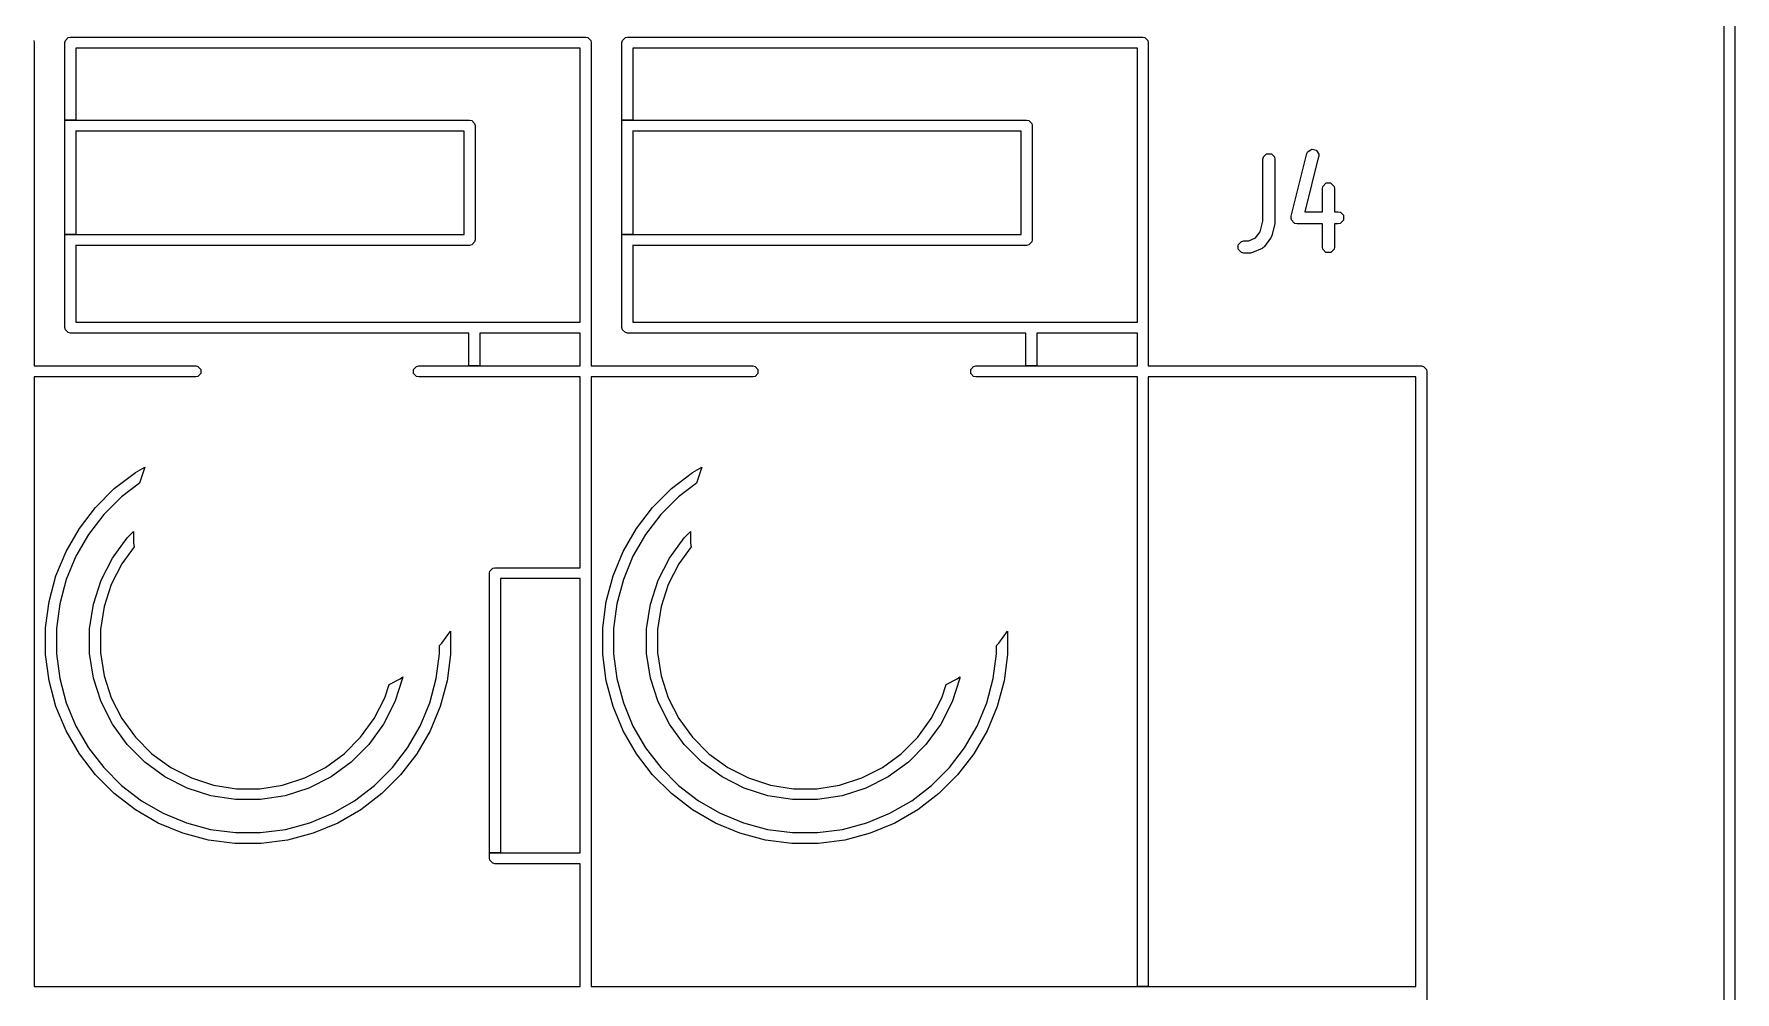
# Model space of a CAD drawing. Header units: inches. Extents: x 0 to 2.68, y 0 to 2.67.
# Drawn here: x 2.068 to 2.679, y 0.427 to 0.771 of the extents above; entities that cross this region are included whole.
import ezdxf

# ---------------------------------------------------------------- set-up
doc = ezdxf.new("R2010")
doc.units = ezdxf.units.IN
doc.header["$MEASUREMENT"] = 0
doc.layers.add('Edge.Cuts', color=254, linetype='CONTINUOUS', true_color=0xd0d2cd)

msp = doc.modelspace()

# ---------------------------------------------------------------- linework, layer by layer
at = {"layer": 'Edge.Cuts', "linetype": 'CONTINUOUS'}
for p, q in [((2.67913, 2.66929), (2.67913, 0)), ((2.6752, 0.00197), (2.6752, 2.66732)), ((2.07968, 0.76847), (2.08074, 0.76954)), ((2.08074, 0.76954), (2.0815, 0.76969)), ((2.0815, 0.76969), (2.26654, 0.76969)), ((2.26654, 0.76969), (2.26729, 0.76954)), ((2.26729, 0.76954), (2.26835, 0.76847)), ((2.27968, 0.76847), (2.28074, 0.76954)), ((2.28074, 0.76954), (2.2815, 0.76969)), ((2.2815, 0.76969), (2.46654, 0.76969)), ((2.46654, 0.76969), (2.46729, 0.76954)), ((2.46729, 0.76954), (2.46835, 0.76847)), ((2.06835, 0.76847), (2.0685, 0.76772)), ((2.0685, 0.76772), (2.0685, 0.65157)), ((2.07953, 0.76772), (2.07968, 0.76847)), ((2.07953, 0.7398), (2.07953, 0.76772)), ((2.26457, 0.76575), (2.08346, 0.76575)), ((2.08346, 0.76575), (2.08346, 0.7398)), ((2.26457, 0.66732), (2.26457, 0.76575)), ((2.26835, 0.76847), (2.2685, 0.76772)), ((2.2685, 0.76772), (2.2685, 0.65157)), ((2.27953, 0.76772), (2.27968, 0.76847)), ((2.27953, 0.7398), (2.27953, 0.76772)), ((2.46457, 0.76575), (2.28346, 0.76575)), ((2.28346, 0.76575), (2.28346, 0.7398)), ((2.46457, 0.66732), (2.46457, 0.76575)), ((2.46835, 0.76847), (2.4685, 0.76772)), ((2.4685, 0.76772), (2.4685, 0.65157)), ((2.07953, 0.69874), (2.07953, 0.7398)), ((2.07953, 0.7398), (2.08346, 0.7398)), ((2.08346, 0.7398), (2.07953, 0.7398)), ((2.08346, 0.7398), (2.08386, 0.73988)), ((2.08386, 0.73988), (2.2248, 0.73988)), ((2.2248, 0.73988), (2.22556, 0.73973)), ((2.22556, 0.73973), (2.22662, 0.73867)), ((2.27953, 0.69874), (2.27953, 0.7398)), ((2.27953, 0.7398), (2.28346, 0.7398)), ((2.28346, 0.7398), (2.27953, 0.7398)), ((2.28346, 0.7398), (2.28386, 0.73988)), ((2.28386, 0.73988), (2.4248, 0.73988)), ((2.4248, 0.73988), (2.42556, 0.73973)), ((2.42556, 0.73973), (2.42662, 0.73867)), ((2.08386, 0.73594), (2.08346, 0.73602)), ((2.08346, 0.73602), (2.08346, 0.69874)), ((2.22283, 0.73594), (2.08386, 0.73594)), ((2.22283, 0.69882), (2.22283, 0.73594)), ((2.22662, 0.73867), (2.22677, 0.73791)), ((2.22677, 0.73791), (2.22677, 0.69685)), ((2.28386, 0.73594), (2.28346, 0.73602)), ((2.28346, 0.73602), (2.28346, 0.69874)), ((2.42283, 0.73594), (2.28386, 0.73594)), ((2.42283, 0.69882), (2.42283, 0.73594)), ((2.42662, 0.73867), (2.42677, 0.73791)), ((2.42677, 0.73791), (2.42677, 0.69685)), ((2.50985, 0.72668), (2.51092, 0.72775)), ((2.51092, 0.72775), (2.51106, 0.72781)), ((2.51106, 0.72781), (2.51256, 0.72781)), ((2.51256, 0.72781), (2.5127, 0.72775)), ((2.5127, 0.72775), (2.51377, 0.72668)), ((2.51983, 0.70532), (2.52546, 0.72782)), ((2.52966, 0.72677), (2.52471, 0.70696)), ((2.52546, 0.72782), (2.52547, 0.72785)), ((2.52547, 0.72785), (2.5258, 0.72855)), ((2.5258, 0.72855), (2.52588, 0.72863)), ((2.52588, 0.72863), (2.52717, 0.72941)), ((2.52717, 0.72941), (2.52732, 0.72943)), ((2.52732, 0.72943), (2.52878, 0.72906)), ((2.52878, 0.72906), (2.5289, 0.72897)), ((2.5289, 0.72897), (2.5289, 0.72897)), ((2.5289, 0.72897), (2.52967, 0.72768)), ((2.52967, 0.7268), (2.52966, 0.72677)), ((2.52967, 0.72768), (2.5297, 0.72757)), ((2.5297, 0.72757), (2.52967, 0.7268)), ((2.50965, 0.72583), (2.5098, 0.72658)), ((2.50965, 0.72579), (2.50965, 0.72583)), ((2.50965, 0.70356), (2.50965, 0.72579)), ((2.5098, 0.72658), (2.50985, 0.72668)), ((2.51377, 0.72668), (2.51382, 0.72658)), ((2.51382, 0.72658), (2.51397, 0.72583)), ((2.51397, 0.72583), (2.51398, 0.72579)), ((2.51398, 0.72579), (2.51398, 0.70329)), ((2.53102, 0.71533), (2.53117, 0.71608)), ((2.53102, 0.71529), (2.53102, 0.71533)), ((2.53102, 0.70696), (2.53102, 0.71529)), ((2.53117, 0.71608), (2.53123, 0.71619)), ((2.53123, 0.71619), (2.53229, 0.71725)), ((2.53229, 0.71725), (2.53243, 0.71731)), ((2.53243, 0.71731), (2.53394, 0.71731)), ((2.53394, 0.71731), (2.53408, 0.71725)), ((2.53408, 0.71725), (2.53514, 0.71619)), ((2.53514, 0.71619), (2.5352, 0.71608)), ((2.5352, 0.71608), (2.53534, 0.71533)), ((2.53534, 0.71533), (2.53535, 0.71529)), ((2.53535, 0.71529), (2.53535, 0.70696)), ((2.50869, 0.69974), (2.50965, 0.70356)), ((2.51391, 0.70277), (2.51279, 0.69827)), ((2.51392, 0.70281), (2.51391, 0.70277)), ((2.51393, 0.70303), (2.51392, 0.70281)), ((2.51397, 0.70326), (2.51393, 0.70303)), ((2.51398, 0.70329), (2.51397, 0.70326)), ((2.51979, 0.70451), (2.51983, 0.70528)), ((2.51982, 0.7044), (2.51979, 0.70451)), ((2.51992, 0.70424), (2.51982, 0.7044)), ((2.51983, 0.70528), (2.51983, 0.70532)), ((2.51992, 0.70404), (2.51992, 0.70424)), ((2.51998, 0.7039), (2.51992, 0.70404)), ((2.52033, 0.70354), (2.51998, 0.7039)), ((2.52059, 0.70311), (2.52033, 0.70354)), ((2.52072, 0.70302), (2.52059, 0.70311)), ((2.52059, 0.70311), (2.52059, 0.70311)), ((2.5209, 0.70297), (2.52072, 0.70302)), ((2.52104, 0.70284), (2.5209, 0.70297)), ((2.52114, 0.70278), (2.52104, 0.70284)), ((2.5219, 0.70263), (2.52114, 0.70278)), ((2.52193, 0.70263), (2.5219, 0.70263)), ((2.53102, 0.70263), (2.52193, 0.70263)), ((2.52471, 0.70696), (2.53102, 0.70696)), ((2.53102, 0.6943), (2.53102, 0.70263)), ((2.53535, 0.70696), (2.53656, 0.70696)), ((2.53656, 0.70263), (2.53535, 0.70263)), ((2.53535, 0.70263), (2.53535, 0.6943)), ((2.53656, 0.70696), (2.5366, 0.70696)), ((2.5366, 0.70263), (2.53656, 0.70263)), ((2.5366, 0.70696), (2.53735, 0.70681)), ((2.53735, 0.70278), (2.5366, 0.70263)), ((2.53735, 0.70681), (2.53745, 0.70675)), ((2.53745, 0.70284), (2.53735, 0.70278)), ((2.53745, 0.70675), (2.53852, 0.70569)), ((2.53852, 0.7039), (2.53745, 0.70284)), ((2.53852, 0.70569), (2.53857, 0.70555)), ((2.53857, 0.70404), (2.53852, 0.7039)), ((2.53857, 0.70555), (2.53857, 0.70404)), ((2.07953, 0.66535), (2.07953, 0.69874)), ((2.07953, 0.69874), (2.08346, 0.69874)), ((2.08346, 0.69874), (2.07953, 0.69874)), ((2.08346, 0.69874), (2.08386, 0.69882)), ((2.08386, 0.69882), (2.22283, 0.69882)), ((2.22677, 0.69685), (2.22662, 0.6961)), ((2.27953, 0.66535), (2.27953, 0.69874)), ((2.27953, 0.69874), (2.28346, 0.69874)), ((2.28346, 0.69874), (2.27953, 0.69874)), ((2.28346, 0.69874), (2.28386, 0.69882)), ((2.28386, 0.69882), (2.42283, 0.69882)), ((2.42677, 0.69685), (2.42662, 0.6961)), ((2.50085, 0.69519), (2.50192, 0.69625)), ((2.50192, 0.69625), (2.50202, 0.69631)), ((2.50202, 0.69631), (2.50277, 0.69646)), ((2.50277, 0.69646), (2.50281, 0.69646)), ((2.50281, 0.69646), (2.5046, 0.69646)), ((2.5046, 0.69646), (2.50704, 0.69755)), ((2.50704, 0.69755), (2.50869, 0.69974)), ((2.51242, 0.6975), (2.51017, 0.6945)), ((2.51244, 0.69753), (2.51242, 0.6975)), ((2.51245, 0.69754), (2.51244, 0.69753)), ((2.51244, 0.69753), (2.51244, 0.69753)), ((2.51261, 0.69788), (2.51245, 0.69754)), ((2.51277, 0.69822), (2.51261, 0.69788)), ((2.51261, 0.69788), (2.51261, 0.69788)), ((2.51279, 0.69827), (2.51277, 0.69823)), ((2.51277, 0.69823), (2.51277, 0.69823)), ((2.51277, 0.69823), (2.51277, 0.69822)), ((2.08386, 0.69488), (2.08346, 0.69496)), ((2.08346, 0.69496), (2.08346, 0.66732)), ((2.2248, 0.69488), (2.08386, 0.69488)), ((2.22556, 0.69503), (2.2248, 0.69488)), ((2.22662, 0.6961), (2.22556, 0.69503)), ((2.28386, 0.69488), (2.28346, 0.69496)), ((2.28346, 0.69496), (2.28346, 0.66732)), ((2.4248, 0.69488), (2.28386, 0.69488)), ((2.42556, 0.69503), (2.4248, 0.69488)), ((2.42662, 0.6961), (2.42556, 0.69503)), ((2.5008, 0.69505), (2.50085, 0.69519)), ((2.5008, 0.69354), (2.5008, 0.69505)), ((2.50085, 0.6934), (2.5008, 0.69354)), ((2.50192, 0.69234), (2.50085, 0.6934)), ((2.50202, 0.69228), (2.50192, 0.69234)), ((2.50277, 0.69213), (2.50202, 0.69228)), ((2.50281, 0.69213), (2.50277, 0.69213)), ((2.50506, 0.69213), (2.50281, 0.69213)), ((2.5051, 0.69213), (2.50506, 0.69213)), ((2.50512, 0.69214), (2.5051, 0.69213)), ((2.50516, 0.69214), (2.50512, 0.69214)), ((2.5055, 0.69221), (2.50516, 0.69214)), ((2.50585, 0.69228), (2.5055, 0.69221)), ((2.50588, 0.6923), (2.50585, 0.69228)), ((2.5059, 0.6923), (2.50588, 0.6923)), ((2.50594, 0.69232), (2.5059, 0.6923)), ((2.50932, 0.69382), (2.50594, 0.69232)), ((2.50935, 0.69384), (2.50932, 0.69382)), ((2.50945, 0.6939), (2.50935, 0.69384)), ((2.50947, 0.69391), (2.50945, 0.6939)), ((2.50957, 0.69395), (2.50947, 0.69391)), ((2.50976, 0.69413), (2.50957, 0.69395)), ((2.50998, 0.69428), (2.50976, 0.69413)), ((2.51005, 0.69437), (2.50998, 0.69428)), ((2.51006, 0.69439), (2.51005, 0.69437)), ((2.51014, 0.69447), (2.51006, 0.69439)), ((2.51017, 0.6945), (2.51014, 0.69447)), ((2.53102, 0.69426), (2.53102, 0.6943)), ((2.53117, 0.6935), (2.53102, 0.69426)), ((2.53123, 0.6934), (2.53117, 0.6935)), ((2.53229, 0.69234), (2.53123, 0.6934)), ((2.53243, 0.69228), (2.53229, 0.69234)), ((2.53394, 0.69228), (2.53243, 0.69228)), ((2.53408, 0.69234), (2.53394, 0.69228)), ((2.53514, 0.6934), (2.53408, 0.69234)), ((2.5352, 0.6935), (2.53514, 0.6934)), ((2.53534, 0.69426), (2.5352, 0.6935)), ((2.53535, 0.6943), (2.53534, 0.69426)), ((2.08346, 0.66732), (2.26457, 0.66732)), ((2.28346, 0.66732), (2.46457, 0.66732)), ((2.07968, 0.6646), (2.07953, 0.66535)), ((2.08074, 0.66354), (2.07968, 0.6646)), ((2.0815, 0.66339), (2.08074, 0.66354)), ((2.22457, 0.66339), (2.0815, 0.66339)), ((2.22457, 0.65157), (2.22457, 0.66339)), ((2.26457, 0.66339), (2.2285, 0.66339)), ((2.2285, 0.66339), (2.2285, 0.65157)), ((2.26457, 0.65157), (2.26457, 0.66339)), ((2.27968, 0.6646), (2.27953, 0.66535)), ((2.28074, 0.66354), (2.27968, 0.6646)), ((2.2815, 0.66339), (2.28074, 0.66354)), ((2.42457, 0.66339), (2.2815, 0.66339)), ((2.42457, 0.65157), (2.42457, 0.66339)), ((2.46457, 0.66339), (2.4285, 0.66339)), ((2.4285, 0.66339), (2.4285, 0.65157)), ((2.46457, 0.65157), (2.46457, 0.66339)), ((2.0685, 0.65157), (2.12654, 0.65157)), ((2.12654, 0.64764), (2.0685, 0.64764)), ((2.0685, 0.64764), (2.0685, 0.42874)), ((2.12654, 0.65157), (2.12729, 0.65142)), ((2.12729, 0.64779), (2.12654, 0.64764)), ((2.12729, 0.65142), (2.12835, 0.65036)), ((2.12835, 0.64885), (2.12729, 0.64779)), ((2.12835, 0.65036), (2.12835, 0.64885)), ((2.20472, 0.65036), (2.20578, 0.65142)), ((2.20472, 0.64885), (2.20472, 0.65036)), ((2.20578, 0.64779), (2.20472, 0.64885)), ((2.20578, 0.65142), (2.20654, 0.65157)), ((2.20654, 0.64764), (2.20578, 0.64779)), ((2.20654, 0.65157), (2.22457, 0.65157)), ((2.26457, 0.64764), (2.20654, 0.64764)), ((2.22457, 0.65157), (2.2285, 0.65157)), ((2.2285, 0.65157), (2.22457, 0.65157)), ((2.2285, 0.65157), (2.26457, 0.65157)), ((2.26457, 0.57913), (2.26457, 0.64764)), ((2.2685, 0.65157), (2.32654, 0.65157)), ((2.32654, 0.64764), (2.2685, 0.64764)), ((2.2685, 0.64764), (2.2685, 0.42874)), ((2.32654, 0.65157), (2.32729, 0.65142)), ((2.32729, 0.64779), (2.32654, 0.64764)), ((2.32729, 0.65142), (2.32835, 0.65036)), ((2.32835, 0.64885), (2.32729, 0.64779)), ((2.32835, 0.65036), (2.32835, 0.64885)), ((2.40472, 0.65036), (2.40578, 0.65142)), ((2.40472, 0.64885), (2.40472, 0.65036)), ((2.40578, 0.64779), (2.40472, 0.64885)), ((2.40578, 0.65142), (2.40654, 0.65157)), ((2.40654, 0.64764), (2.40578, 0.64779)), ((2.40654, 0.65157), (2.42457, 0.65157)), ((2.46457, 0.64764), (2.40654, 0.64764)), ((2.42457, 0.65157), (2.4285, 0.65157)), ((2.4285, 0.65157), (2.42457, 0.65157)), ((2.4285, 0.65157), (2.46457, 0.65157)), ((2.46457, 0.42874), (2.46457, 0.64764)), ((2.4685, 0.65157), (2.56654, 0.65157)), ((2.56457, 0.64764), (2.4685, 0.64764)), ((2.4685, 0.64764), (2.4685, 0.42874)), ((2.56457, 0.42874), (2.56457, 0.64764)), ((2.56654, 0.65157), (2.56729, 0.65142)), ((2.56729, 0.65142), (2.56835, 0.65036)), ((2.56835, 0.65036), (2.5685, 0.64961)), ((2.5685, 0.64961), (2.5685, 0.23622)), ((2.09725, 0.60752), (2.10481, 0.61332)), ((2.10481, 0.61332), (2.10816, 0.61525)), ((2.10816, 0.61525), (2.10629, 0.6095)), ((2.29725, 0.60752), (2.30481, 0.61332)), ((2.30481, 0.61332), (2.30816, 0.61525)), ((2.30816, 0.61525), (2.30629, 0.6095)), ((2.09052, 0.60078), (2.09725, 0.60752)), ((2.10629, 0.6095), (2.09985, 0.60456)), ((2.29052, 0.60078), (2.29725, 0.60752)), ((2.30629, 0.6095), (2.29985, 0.60456)), ((2.08472, 0.59322), (2.09052, 0.60078)), ((2.09985, 0.60456), (2.09348, 0.59818)), ((2.28472, 0.59322), (2.29052, 0.60078)), ((2.29985, 0.60456), (2.29348, 0.59818)), ((2.07995, 0.58497), (2.08472, 0.59322)), ((2.09348, 0.59818), (2.08799, 0.59103)), ((2.27995, 0.58497), (2.28472, 0.59322)), ((2.29348, 0.59818), (2.28799, 0.59103)), ((2.08799, 0.59103), (2.08348, 0.58323)), ((2.0966, 0.58258), (2.10187, 0.58983)), ((2.10435, 0.58657), (2.09996, 0.58053)), ((2.10187, 0.58983), (2.10413, 0.5921)), ((2.10413, 0.5921), (2.10413, 0.58797)), ((2.10413, 0.58797), (2.10435, 0.58657)), ((2.28799, 0.59103), (2.28348, 0.58323)), ((2.2966, 0.58258), (2.30187, 0.58983)), ((2.30435, 0.58657), (2.29996, 0.58053)), ((2.30187, 0.58983), (2.30413, 0.5921)), ((2.30413, 0.5921), (2.30413, 0.58797)), ((2.30413, 0.58797), (2.30435, 0.58657)), ((2.07631, 0.57617), (2.07995, 0.58497)), ((2.08348, 0.58323), (2.08003, 0.5749)), ((2.09253, 0.5746), (2.0966, 0.58258)), ((2.09996, 0.58053), (2.09617, 0.5731)), ((2.27631, 0.57617), (2.27995, 0.58497)), ((2.28348, 0.58323), (2.28003, 0.5749)), ((2.29253, 0.5746), (2.2966, 0.58258)), ((2.29996, 0.58053), (2.29617, 0.5731)), ((2.07384, 0.56697), (2.07631, 0.57617)), ((2.08003, 0.5749), (2.0777, 0.5662)), ((2.08977, 0.56608), (2.09253, 0.5746)), ((2.23193, 0.57717), (2.23208, 0.57792)), ((2.23193, 0.47677), (2.23193, 0.57717)), ((2.23208, 0.57792), (2.23314, 0.57898)), ((2.23314, 0.57898), (2.2339, 0.57913)), ((2.2339, 0.57913), (2.26457, 0.57913)), ((2.26457, 0.5752), (2.23587, 0.5752)), ((2.23587, 0.5752), (2.23587, 0.47677)), ((2.26457, 0.47677), (2.26457, 0.5752)), ((2.27384, 0.56697), (2.27631, 0.57617)), ((2.28003, 0.5749), (2.2777, 0.5662)), ((2.28977, 0.56608), (2.29253, 0.5746)), ((2.09617, 0.5731), (2.09359, 0.56516)), ((2.29617, 0.5731), (2.29359, 0.56516)), ((2.0726, 0.55752), (2.07384, 0.56697)), ((2.0777, 0.5662), (2.07653, 0.55726)), ((2.08836, 0.55723), (2.08977, 0.56608)), ((2.09359, 0.56516), (2.09229, 0.55693)), ((2.2726, 0.55752), (2.27384, 0.56697)), ((2.2777, 0.5662), (2.27653, 0.55726)), ((2.28836, 0.55723), (2.28977, 0.56608)), ((2.29359, 0.56516), (2.29229, 0.55693)), ((2.0726, 0.55726), (2.0726, 0.55752)), ((2.0726, 0.54799), (2.0726, 0.55726)), ((2.07653, 0.55726), (2.07653, 0.54825)), ((2.08836, 0.55693), (2.08836, 0.55723)), ((2.08836, 0.54828), (2.08836, 0.55693)), ((2.09229, 0.55693), (2.09229, 0.54859)), ((2.21483, 0.552), (2.21795, 0.55631)), ((2.21795, 0.55631), (2.21795, 0.54799)), ((2.2726, 0.55726), (2.2726, 0.55752)), ((2.2726, 0.54799), (2.2726, 0.55726)), ((2.27653, 0.55726), (2.27653, 0.54825)), ((2.28836, 0.55693), (2.28836, 0.55723)), ((2.28836, 0.54828), (2.28836, 0.55693)), ((2.29229, 0.55693), (2.29229, 0.54859)), ((2.41483, 0.552), (2.41795, 0.55631)), ((2.41795, 0.55631), (2.41795, 0.54799)), ((2.21403, 0.5512), (2.21483, 0.552)), ((2.21403, 0.54825), (2.21403, 0.5512)), ((2.41403, 0.5512), (2.41483, 0.552)), ((2.41403, 0.54825), (2.41403, 0.5512)), ((2.07384, 0.53855), (2.0726, 0.54799)), ((2.07653, 0.54825), (2.0777, 0.53931)), ((2.08977, 0.53943), (2.08836, 0.54828)), ((2.09229, 0.54859), (2.09359, 0.54035)), ((2.21285, 0.53931), (2.21403, 0.54825)), ((2.21795, 0.54799), (2.21671, 0.53855)), ((2.27384, 0.53855), (2.2726, 0.54799)), ((2.27653, 0.54825), (2.2777, 0.53931)), ((2.28977, 0.53943), (2.28836, 0.54828)), ((2.29229, 0.54859), (2.29359, 0.54035)), ((2.41285, 0.53931), (2.41403, 0.54825)), ((2.41795, 0.54799), (2.41671, 0.53855)), ((2.07631, 0.52934), (2.07384, 0.53855)), ((2.0777, 0.53931), (2.08003, 0.53061)), ((2.09253, 0.53091), (2.08977, 0.53943)), ((2.09359, 0.54035), (2.09617, 0.53242)), ((2.19594, 0.53721), (2.19984, 0.5392)), ((2.20078, 0.53943), (2.19802, 0.53091)), ((2.19984, 0.5392), (2.20087, 0.53995)), ((2.20087, 0.53995), (2.20078, 0.53943)), ((2.21052, 0.53061), (2.21285, 0.53931)), ((2.21671, 0.53855), (2.21424, 0.52934)), ((2.27631, 0.52934), (2.27384, 0.53855)), ((2.2777, 0.53931), (2.28003, 0.53061)), ((2.29253, 0.53091), (2.28977, 0.53943)), ((2.29359, 0.54035), (2.29617, 0.53242)), ((2.39594, 0.53721), (2.39984, 0.5392)), ((2.40078, 0.53943), (2.39802, 0.53091)), ((2.39984, 0.5392), (2.40087, 0.53995)), ((2.40087, 0.53995), (2.40078, 0.53943)), ((2.41052, 0.53061), (2.41285, 0.53931)), ((2.41671, 0.53855), (2.41424, 0.52934)), ((2.09617, 0.53242), (2.09996, 0.52499)), ((2.19059, 0.52499), (2.19438, 0.53242)), ((2.19438, 0.53242), (2.19594, 0.53721)), ((2.29617, 0.53242), (2.29996, 0.52499)), ((2.39059, 0.52499), (2.39438, 0.53242)), ((2.39438, 0.53242), (2.39594, 0.53721)), ((2.07995, 0.52054), (2.07631, 0.52934)), ((2.08003, 0.53061), (2.08348, 0.52228)), ((2.0966, 0.52293), (2.09253, 0.53091)), ((2.19802, 0.53091), (2.19395, 0.52293)), ((2.20707, 0.52228), (2.21052, 0.53061)), ((2.21424, 0.52934), (2.2106, 0.52054)), ((2.27995, 0.52054), (2.27631, 0.52934)), ((2.28003, 0.53061), (2.28348, 0.52228)), ((2.2966, 0.52293), (2.29253, 0.53091)), ((2.39802, 0.53091), (2.39395, 0.52293)), ((2.40707, 0.52228), (2.41052, 0.53061)), ((2.41424, 0.52934), (2.4106, 0.52054)), ((2.08472, 0.51229), (2.07995, 0.52054)), ((2.08348, 0.52228), (2.08799, 0.51448)), ((2.10187, 0.51568), (2.0966, 0.52293)), ((2.09996, 0.52499), (2.10486, 0.51824)), ((2.18569, 0.51824), (2.19059, 0.52499)), ((2.19395, 0.52293), (2.18868, 0.51568)), ((2.20256, 0.51448), (2.20707, 0.52228)), ((2.2106, 0.52054), (2.20584, 0.51229)), ((2.28472, 0.51229), (2.27995, 0.52054)), ((2.28348, 0.52228), (2.28799, 0.51448)), ((2.30187, 0.51568), (2.2966, 0.52293)), ((2.29996, 0.52499), (2.30486, 0.51824)), ((2.38569, 0.51824), (2.39059, 0.52499)), ((2.39395, 0.52293), (2.38868, 0.51568)), ((2.40256, 0.51448), (2.40707, 0.52228)), ((2.4106, 0.52054), (2.40584, 0.51229)), ((2.08799, 0.51448), (2.09348, 0.50733)), ((2.1082, 0.50935), (2.10187, 0.51568)), ((2.10486, 0.51824), (2.11076, 0.51234)), ((2.17979, 0.51234), (2.18569, 0.51824)), ((2.18868, 0.51568), (2.18235, 0.50935)), ((2.19708, 0.50733), (2.20256, 0.51448)), ((2.28799, 0.51448), (2.29348, 0.50733)), ((2.3082, 0.50935), (2.30187, 0.51568)), ((2.30486, 0.51824), (2.31076, 0.51234)), ((2.37979, 0.51234), (2.38569, 0.51824)), ((2.38868, 0.51568), (2.38235, 0.50935)), ((2.39708, 0.50733), (2.40256, 0.51448)), ((2.09052, 0.50473), (2.08472, 0.51229)), ((2.09348, 0.50733), (2.09985, 0.50096)), ((2.11545, 0.50408), (2.1082, 0.50935)), ((2.11076, 0.51234), (2.1175, 0.50744)), ((2.1175, 0.50744), (2.12494, 0.50365)), ((2.16562, 0.50365), (2.17305, 0.50744)), ((2.17305, 0.50744), (2.17979, 0.51234)), ((2.18235, 0.50935), (2.1751, 0.50408)), ((2.1907, 0.50096), (2.19708, 0.50733)), ((2.20584, 0.51229), (2.20004, 0.50473)), ((2.29052, 0.50473), (2.28472, 0.51229)), ((2.29348, 0.50733), (2.29985, 0.50096)), ((2.31545, 0.50408), (2.3082, 0.50935)), ((2.31076, 0.51234), (2.31751, 0.50744)), ((2.31751, 0.50744), (2.32494, 0.50365)), ((2.36562, 0.50365), (2.37305, 0.50744)), ((2.37305, 0.50744), (2.37979, 0.51234)), ((2.38235, 0.50935), (2.3751, 0.50408)), ((2.3907, 0.50096), (2.39708, 0.50733)), ((2.40584, 0.51229), (2.40004, 0.50473)), ((2.09725, 0.498), (2.09052, 0.50473)), ((2.09985, 0.50096), (2.107, 0.49547)), ((2.12343, 0.50001), (2.11545, 0.50408)), ((2.12494, 0.50365), (2.13287, 0.50107)), ((2.13287, 0.50107), (2.14111, 0.49977)), ((2.14945, 0.49977), (2.15768, 0.50107)), ((2.15768, 0.50107), (2.16562, 0.50365)), ((2.1751, 0.50408), (2.16712, 0.50001)), ((2.18355, 0.49547), (2.1907, 0.50096)), ((2.20004, 0.50473), (2.1933, 0.498)), ((2.29725, 0.498), (2.29052, 0.50473)), ((2.29985, 0.50096), (2.307, 0.49547)), ((2.32343, 0.50001), (2.31545, 0.50408)), ((2.32494, 0.50365), (2.33287, 0.50107)), ((2.33287, 0.50107), (2.34111, 0.49977)), ((2.34945, 0.49977), (2.35768, 0.50107)), ((2.35768, 0.50107), (2.36562, 0.50365)), ((2.3751, 0.50408), (2.36712, 0.50001)), ((2.38355, 0.49547), (2.3907, 0.50096)), ((2.40004, 0.50473), (2.3933, 0.498)), ((2.10481, 0.4922), (2.09725, 0.498)), ((2.107, 0.49547), (2.1148, 0.49096)), ((2.13195, 0.49725), (2.12343, 0.50001)), ((2.1408, 0.49585), (2.13195, 0.49725)), ((2.14975, 0.49585), (2.1408, 0.49585)), ((2.14111, 0.49977), (2.14945, 0.49977)), ((2.1586, 0.49725), (2.14975, 0.49585)), ((2.16712, 0.50001), (2.1586, 0.49725)), ((2.17575, 0.49096), (2.18355, 0.49547)), ((2.1933, 0.498), (2.18574, 0.4922)), ((2.30481, 0.4922), (2.29725, 0.498)), ((2.307, 0.49547), (2.3148, 0.49096)), ((2.33195, 0.49725), (2.32343, 0.50001)), ((2.3408, 0.49585), (2.33195, 0.49725)), ((2.34975, 0.49585), (2.3408, 0.49585)), ((2.34111, 0.49977), (2.34945, 0.49977)), ((2.3586, 0.49725), (2.34975, 0.49585)), ((2.36712, 0.50001), (2.3586, 0.49725)), ((2.37575, 0.49096), (2.38355, 0.49547)), ((2.3933, 0.498), (2.38574, 0.4922)), ((2.11306, 0.48743), (2.10481, 0.4922)), ((2.1148, 0.49096), (2.12313, 0.48751)), ((2.16742, 0.48751), (2.17575, 0.49096)), ((2.18574, 0.4922), (2.17749, 0.48743)), ((2.31306, 0.48743), (2.30481, 0.4922)), ((2.3148, 0.49096), (2.32313, 0.48751)), ((2.36742, 0.48751), (2.37575, 0.49096)), ((2.38574, 0.4922), (2.37749, 0.48743)), ((2.12186, 0.48379), (2.11306, 0.48743)), ((2.13107, 0.48132), (2.12186, 0.48379)), ((2.12313, 0.48751), (2.13183, 0.48518)), ((2.13183, 0.48518), (2.14077, 0.48401)), ((2.14077, 0.48401), (2.14978, 0.48401)), ((2.14978, 0.48401), (2.15872, 0.48518)), ((2.15872, 0.48518), (2.16742, 0.48751)), ((2.16869, 0.48379), (2.15948, 0.48132)), ((2.17749, 0.48743), (2.16869, 0.48379)), ((2.32186, 0.48379), (2.31306, 0.48743)), ((2.33107, 0.48132), (2.32186, 0.48379)), ((2.32313, 0.48751), (2.33183, 0.48518)), ((2.33183, 0.48518), (2.34077, 0.48401)), ((2.34077, 0.48401), (2.34978, 0.48401)), ((2.34978, 0.48401), (2.35872, 0.48518)), ((2.35872, 0.48518), (2.36742, 0.48751)), ((2.36869, 0.48379), (2.35948, 0.48132)), ((2.37749, 0.48743), (2.36869, 0.48379)), ((2.14051, 0.48008), (2.13107, 0.48132)), ((2.15004, 0.48008), (2.14051, 0.48008)), ((2.15948, 0.48132), (2.15004, 0.48008)), ((2.23193, 0.4748), (2.23193, 0.47677)), ((2.23193, 0.47677), (2.23587, 0.47677)), ((2.23587, 0.47677), (2.23193, 0.47677)), ((2.23587, 0.47677), (2.26457, 0.47677)), ((2.34051, 0.48008), (2.33107, 0.48132)), ((2.35004, 0.48008), (2.34051, 0.48008)), ((2.35948, 0.48132), (2.35004, 0.48008)), ((2.23208, 0.47405), (2.23193, 0.4748)), ((2.23314, 0.47298), (2.23208, 0.47405)), ((2.2339, 0.47283), (2.23314, 0.47298)), ((2.26457, 0.47283), (2.2339, 0.47283)), ((2.26457, 0.42874), (2.26457, 0.47283)), ((2.0685, 0.42874), (2.26457, 0.42874)), ((2.2685, 0.42874), (2.46457, 0.42874)), ((2.46457, 0.42874), (2.4685, 0.42874)), ((2.4685, 0.42874), (2.46457, 0.42874)), ((2.4685, 0.42874), (2.56457, 0.42874))]:
    msp.add_line(p, q, dxfattribs=at)

doc.saveas('drawing.dxf')
